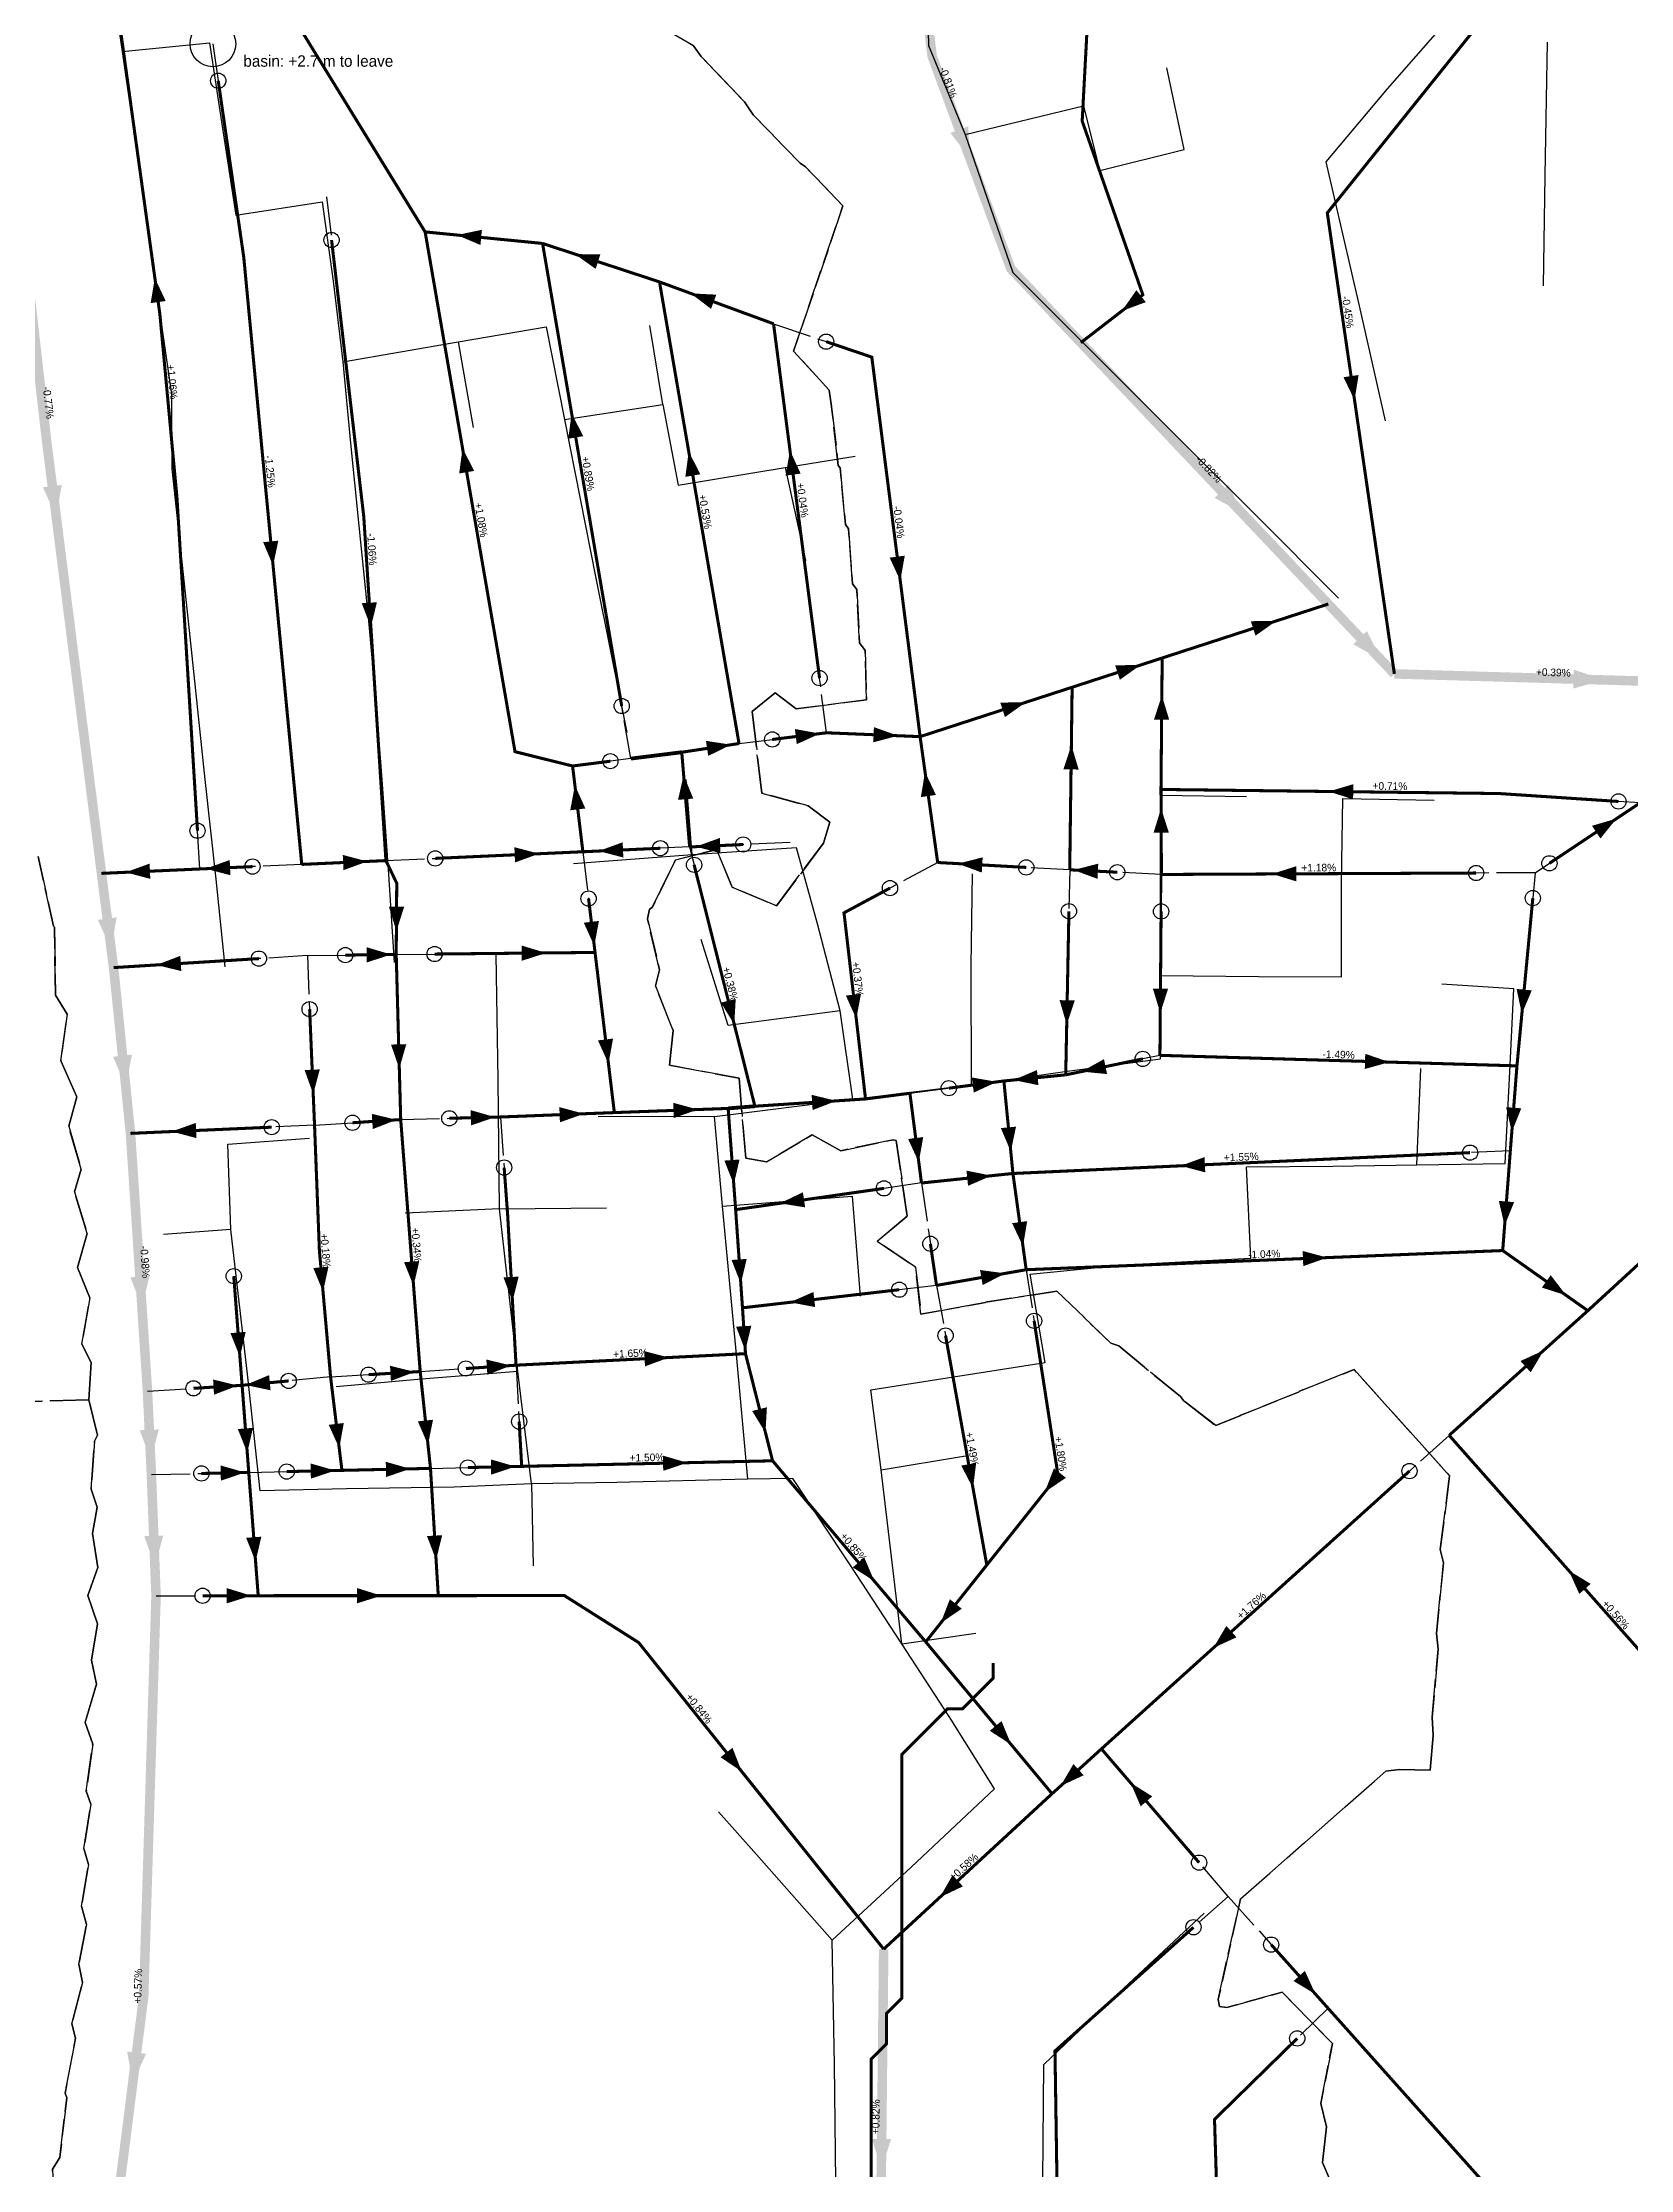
# Model space of a CAD drawing. Header units: metres. Extents: x 442821 to 452274, y 2561971 to 2571293.
# Drawn here: x 450322 to 450739, y 2569304 to 2569863 of the extents above; entities that cross this region are included whole.
import ezdxf
from ezdxf.enums import TextEntityAlignment as Align

# ---------------------------------------------------------------- set-up
doc = ezdxf.new("R2010")
doc.units = ezdxf.units.M
doc.header["$LTSCALE"] = 8
doc.linetypes.add('DASHDOT', pattern=[3.556, 2.54, -0.508, 0, -0.508])
doc.linetypes.add('DASHED', pattern=[1.524, 1.27, -0.254])
for name, color, linetype in [('A_ARROWS', 7, 'Continuous'), ('A_BASINS', 1, 'Continuous'), ('A_BRANCH', 7, 'Continuous'), ('A_BUILT_2006', 252, 'Continuous'), ('A_CATCHMENTS', 7, 'Continuous'), ('A_DROPPED', 1, 'Continuous'), ('A_GRADIENT', 8, 'Continuous'), ('A_HEAD_GAP', 8, 'Continuous'), ('A_HEADS', 8, 'Continuous'), ('A_LATERAL', 7, 'Continuous'), ('A_STREAMS', 5, 'Continuous'), ('A_SUBMAIN', 7, 'Continuous')]:
    doc.layers.add(name, color=color, linetype=linetype)

msp = doc.modelspace()

# ---------------------------------------------------------------- linework, layer by layer
at = {"layer": 'A_ARROWS', "color": 2}
for points in [[(450565.86, 2569832.32), (450560.74, 2569838.96), (450565.43, 2569840.69)], [(450605.74, 2569792.2), (450609.58, 2569797.69), (450612.03, 2569794.53)], [(450666.85, 2569768.77), (450663.95, 2569774.82), (450667.91, 2569775.4)], [(450637.4, 2569739.08), (450630.09, 2569743.17), (450633.72, 2569746.61)], [(450547.59, 2569721.35), (450544.79, 2569727.45), (450548.76, 2569727.95)], [(450646.31, 2569710.83), (450640.84, 2569706.95), (450639.6, 2569710.75)], [(450673.8, 2569700.62), (450666.48, 2569704.71), (450670.11, 2569708.15)], [(450610.69, 2569699.25), (450605.22, 2569695.37), (450603.99, 2569699.18)], [(450732.32, 2569695.32), (450724.25, 2569693.06), (450724.39, 2569698.05)], [(450580.54, 2569689.46), (450575.07, 2569685.58), (450573.84, 2569689.38)], [(450616.25, 2569691.28), (450618.19, 2569684.86), (450614.19, 2569684.9)], [(450526.51, 2569681.23), (450520.4, 2569678.47), (450519.92, 2569682.44)], [(450546.97, 2569680.68), (450540.5, 2569678.94), (450540.66, 2569682.94)], [(450592.5, 2569678.23), (450594.42, 2569671.8), (450590.42, 2569671.86)], [(450554.08, 2569671.18), (450556.95, 2569665.12), (450552.99, 2569664.57)], [(450660.1, 2569666.04), (450666.52, 2569667.96), (450666.47, 2569663.96)], [(450616.05, 2569661.64), (450618.09, 2569655.25), (450614.09, 2569655.23)], [(450735.62, 2569658.91), (450731.4, 2569653.7), (450729.18, 2569657.03)], [(450562.7, 2569647.09), (450569.21, 2569648.74), (450568.98, 2569644.74)], [(450593.07, 2569645.42), (450599.56, 2569647.09), (450599.36, 2569643.1)], [(450645.19, 2569644.39), (450651.58, 2569646.42), (450651.6, 2569642.42)], [(450504, 2569604.87), (450500.5, 2569610.59), (450504.38, 2569611.57)], [(450536.03, 2569606.33), (450533.3, 2569612.45), (450537.28, 2569612.91)], [(450591.28, 2569604.81), (450589.41, 2569611.25), (450593.4, 2569611.17)], [(450615.84, 2569607.87), (450613.9, 2569614.28), (450617.89, 2569614.25)], [(450710.77, 2569607.63), (450709.38, 2569614.19), (450713.37, 2569613.81)], [(450595.2, 2569592.49), (450601.06, 2569595.75), (450601.87, 2569591.83)], [(450675.99, 2569594.97), (450669.53, 2569593.16), (450669.65, 2569597.16)], [(450572.96, 2569589.79), (450566.88, 2569586.97), (450566.36, 2569590.94)], [(450577.3, 2569590.27), (450583.47, 2569592.89), (450583.86, 2569588.91)], [(450530.83, 2569584.8), (450524.57, 2569582.38), (450524.31, 2569586.38)], [(450708.13, 2569576.62), (450706.63, 2569583.15), (450710.62, 2569582.84)], [(450576.6, 2569571.47), (450573.99, 2569577.64), (450577.97, 2569578.03)], [(450552.44, 2569568.69), (450549.64, 2569574.78), (450553.61, 2569575.29)], [(450571.54, 2569565.15), (450565.38, 2569562.49), (450564.96, 2569566.47)], [(450621.17, 2569567.74), (450627.47, 2569570.03), (450627.65, 2569566.03)], [(450706.24, 2569551.98), (450704.73, 2569558.52), (450708.72, 2569558.21)], [(450579.8, 2569546.61), (450576.94, 2569552.68), (450580.91, 2569553.22)], [(450659.7, 2569543.64), (450653.38, 2569541.39), (450653.22, 2569545.38)], [(450575.17, 2569539.5), (450569.21, 2569536.43), (450568.52, 2569540.37)], [(450722.41, 2569533.71), (450716.03, 2569535.77), (450718.34, 2569539.03)], [(450716.5, 2569519.27), (450713.08, 2569513.51), (450710.4, 2569516.48)], [(450723.1, 2569461.44), (450728.84, 2569457.97), (450725.84, 2569455.32)], [(450656.58, 2569350.23), (450650.83, 2569353.67), (450653.81, 2569356.34)]]:
    msp.add_solid(points, dxfattribs=at)
at = {"layer": 'A_ARROWS', "color": 1}
for points in [[(450431.19, 2569812.16), (450437.75, 2569813.53), (450437.36, 2569809.54)], [(450462.15, 2569807.16), (450468.85, 2569807.06), (450467.6, 2569803.26)], [(450351.88, 2569800.89), (450354.74, 2569794.83), (450350.78, 2569794.28)], [(450492.59, 2569796.83), (450499.29, 2569796.5), (450497.91, 2569792.75)], [(450461.31, 2569765.31), (450464.36, 2569759.34), (450460.41, 2569758.66)], [(450432.66, 2569756.19), (450435.72, 2569750.22), (450431.78, 2569749.54)], [(450492.04, 2569755.31), (450495.1, 2569749.34), (450491.16, 2569748.66)], [(450518.63, 2569755.6), (450521.43, 2569749.51), (450517.47, 2569748.99)], [(450325.98, 2569738.29), (450322.49, 2569745.91), (450327.45, 2569746.54)], [(450382.92, 2569725.33), (450380.32, 2569731.51), (450384.3, 2569731.89)], [(450408.6, 2569709.22), (450406.19, 2569715.48), (450410.19, 2569715.73)], [(450503.19, 2569678.32), (450497.17, 2569675.38), (450496.56, 2569679.33)], [(450462.16, 2569667.7), (450464.91, 2569661.58), (450460.94, 2569661.1)], [(450490.71, 2569670.38), (450493.23, 2569664.17), (450489.24, 2569663.84)], [(450452.75, 2569649.7), (450446.45, 2569647.41), (450446.27, 2569651.41)], [(450468.4, 2569650.4), (450474.7, 2569652.69), (450474.88, 2569648.69)], [(450493.9, 2569651.55), (450500.21, 2569653.83), (450500.39, 2569649.84)], [(450344.2, 2569644.81), (450350.51, 2569647.1), (450350.69, 2569643.1)], [(450365.23, 2569645.76), (450371.54, 2569648.05), (450371.72, 2569644.05)], [(450407.7, 2569647.67), (450401.4, 2569645.38), (450401.22, 2569649.38)], [(450415.3, 2569629.36), (450413.34, 2569635.77), (450417.34, 2569635.75)], [(450340.41, 2569624.72), (450336.91, 2569632.34), (450341.87, 2569632.98)], [(450467.25, 2569625.46), (450464.5, 2569631.57), (450468.47, 2569632.05)], [(450352.31, 2569620.48), (450358.58, 2569622.88), (450358.83, 2569618.88)], [(450413.9, 2569623.23), (450407.53, 2569621.14), (450407.48, 2569625.14)], [(450454.6, 2569623.64), (450448.22, 2569621.58), (450448.18, 2569625.58)], [(450416.06, 2569593.23), (450413.89, 2569599.58), (450417.89, 2569599.69)], [(450470.97, 2569594.57), (450468.22, 2569600.68), (450472.19, 2569601.16)], [(450344.22, 2569588.7), (450340.92, 2569596.4), (450345.9, 2569596.91)], [(450393.46, 2569586.58), (450391.19, 2569592.89), (450395.19, 2569593.06)], [(450464.55, 2569581.41), (450458.23, 2569579.16), (450458.08, 2569583.16)], [(450494.44, 2569582.52), (450488.12, 2569580.29), (450487.97, 2569584.29)], [(450356.32, 2569576.74), (450362.63, 2569579.01), (450362.8, 2569575.02)], [(450415.36, 2569579.82), (450409.1, 2569577.4), (450408.84, 2569581.39)], [(450441.25, 2569580.52), (450434.9, 2569578.36), (450434.8, 2569582.36)], [(450503.87, 2569562.87), (450501.4, 2569569.11), (450505.39, 2569569.4)], [(450515.98, 2569557.9), (450522.03, 2569560.79), (450522.6, 2569556.83)], [(450348.5, 2569530.64), (450345.48, 2569538.46), (450350.47, 2569538.79)], [(450396.04, 2569534.7), (450393.49, 2569540.9), (450397.47, 2569541.26)], [(450419.81, 2569536.2), (450417.32, 2569542.43), (450421.31, 2569542.73)], [(450445.77, 2569532.15), (450443.42, 2569538.43), (450447.41, 2569538.65)], [(450505.72, 2569536.78), (450503.28, 2569543.02), (450507.27, 2569543.3)], [(450518.65, 2569531.9), (450524.78, 2569534.62), (450525.24, 2569530.65)], [(450374.22, 2569517.58), (450371.74, 2569523.81), (450375.73, 2569524.12)], [(450506.9, 2569519.23), (450504.48, 2569525.49), (450508.47, 2569525.75)], [(450445.43, 2569515.3), (450439.18, 2569512.88), (450438.91, 2569516.87)], [(450486.85, 2569517.4), (450480.56, 2569515.08), (450480.36, 2569519.08)], [(450373.68, 2569510.04), (450367.42, 2569507.64), (450367.17, 2569511.63)], [(450375.7, 2569510.19), (450381.88, 2569512.78), (450382.26, 2569508.8)], [(450420.12, 2569513.63), (450413.86, 2569511.25), (450413.62, 2569515.24)], [(450400.29, 2569493.61), (450397.53, 2569499.72), (450401.5, 2569500.21)], [(450423.59, 2569494.48), (450420.93, 2569500.64), (450424.91, 2569501.06)], [(450512.19, 2569497.65), (450508.69, 2569503.37), (450512.57, 2569504.34)], [(450350.8, 2569490.43), (450347.93, 2569498.3), (450352.92, 2569498.53)], [(450376.15, 2569492.39), (450373.66, 2569498.62), (450377.65, 2569498.93)], [(450375.57, 2569487.21), (450369.22, 2569485.07), (450369.13, 2569489.07)], [(450399.21, 2569487.73), (450392.85, 2569485.59), (450392.76, 2569489.59)], [(450418.95, 2569488.17), (450412.6, 2569486.03), (450412.51, 2569490.03)], [(450446.54, 2569488.78), (450440.18, 2569486.64), (450440.1, 2569490.64)], [(450491.71, 2569489.78), (450485.35, 2569487.64), (450485.26, 2569491.64)], [(450566.68, 2569483.08), (450563.58, 2569489.02), (450567.51, 2569489.73)], [(450585.52, 2569482.06), (450587.93, 2569488.31), (450591.07, 2569485.82)], [(450351.91, 2569462.58), (450349.1, 2569470.48), (450354.1, 2569470.67)], [(450378.33, 2569463.82), (450375.85, 2569470.05), (450379.84, 2569470.35)], [(450425.72, 2569464.24), (450423.33, 2569470.51), (450427.32, 2569470.75)], [(450540.76, 2569458.7), (450535.1, 2569462.29), (450538.15, 2569464.87)], [(450377.18, 2569454.86), (450370.78, 2569452.85), (450370.78, 2569456.85)], [(450411.38, 2569454.86), (450404.98, 2569452.86), (450404.98, 2569456.86)], [(450558.19, 2569447.68), (450560.6, 2569453.93), (450563.73, 2569451.44)], [(450629.77, 2569441.14), (450633.18, 2569446.91), (450635.86, 2569443.94)], [(450576.72, 2569415.73), (450571.09, 2569419.38), (450574.16, 2569421.93)], [(450505.96, 2569408.68), (450500.41, 2569412.43), (450503.53, 2569414.93)], [(450589.65, 2569404.88), (450593.05, 2569410.66), (450595.73, 2569407.7)], [(450608.05, 2569405.72), (450613.73, 2569402.17), (450610.7, 2569399.56)], [(450557.97, 2569375.66), (450561.31, 2569381.47), (450564.03, 2569378.53)], [(450346.08, 2569326.93), (450344.6, 2569335.18), (450349.57, 2569334.56)], [(450542.6, 2569304.21), (450540.19, 2569312.23), (450545.19, 2569312.18)]]:
    msp.add_solid(points, dxfattribs=at)
at = {"layer": 'A_BASINS', "color": 1}
msp.add_circle((450367.12, 2569862.35), 6, dxfattribs=at)
at = {"layer": 'A_BRANCH', "color": 2, "const_width": 0.8}
for points in [[(450600.66, 2569942.07), (450595.34, 2569842.08), (450603.55, 2569818.55)], [(450736.13, 2569663.42), (450704.76, 2569665.5), (450616.03, 2569666.57)], [(450580.65, 2569646.1), (450557.4, 2569647.39)], [(450604.55, 2569644.84), (450592.07, 2569645.47)], [(450698.76, 2569644.63), (450616.14, 2569644.25)], [(450591.86, 2569634.59), (450591.02, 2569591.63)], [(450616.06, 2569634.54), (450615.75, 2569596.75)], [(450713.65, 2569638.04), (450709.48, 2569593.99)], [(450611.25, 2569595.82), (450591.02, 2569591.63)], [(450697.17, 2569571.2), (450577.16, 2569565.73)], [(450644.96, 2569363.23), (450659.88, 2569346.54)]]:
    msp.add_lwpolyline(points, dxfattribs=at)
at = {"layer": 'A_BRANCH', "color": 1, "const_width": 0.8}
for points in [[(450363.08, 2569655.74), (450357.68, 2569743.34), (450353.2, 2569791.4), (450339.48, 2569890.45)], [(450425.5, 2569648.47), (450464.26, 2569650.21)], [(450377.53, 2569646.31), (450363.7, 2569645.69)], [(450379.2, 2569622.15), (450341.05, 2569619.79)], [(450425.34, 2569623.35), (450467.45, 2569623.77)], [(450382.56, 2569577.89), (450345.49, 2569576.26)], [(450429.2, 2569580.22), (450442.61, 2569580.56)], [(450582.72, 2569527.04), (450589, 2569486.44), (450570.3, 2569462.92)], [(450559.47, 2569523.16), (450570.3, 2569462.92)], [(450433.54, 2569514.51), (450446.71, 2569515.39)], [(450447.53, 2569500.59), (450448.19, 2569488.82)], [(450386.51, 2569487.45), (450401, 2569487.77)], [(450434.06, 2569488.51), (450448.19, 2569488.82)], [(450681.27, 2569487.59), (450676.33, 2569483.16), (450600.39, 2569414.63)], [(450364.12, 2569486.96), (450376.54, 2569487.23)], [(450364.43, 2569454.85), (450379.02, 2569454.86)], [(450624.56, 2569367.79), (450588.2, 2569335.3), (450591, 2569150.89)]]:
    msp.add_lwpolyline(points, dxfattribs=at)
at = {"layer": 'A_BRANCH', "color": 1, "linetype": 'DASHED', "const_width": 0.8}
for points in [[(450526.39, 2569695.81), (450514.31, 2569788.85)], [(450471.47, 2569673.99), (450461.55, 2569672.73)], [(450484.59, 2569651.13), (450464.26, 2569650.21)], [(450465.75, 2569637.91), (450467.45, 2569623.77)], [(450401.88, 2569623.07), (450415.25, 2569623.25)], [(450403.78, 2569579.05), (450416.43, 2569579.89)], [(450443.59, 2569567.27), (450444.51, 2569554.79), (450446.71, 2569515.39)], [(450543.3, 2569561.82), (450504.36, 2569556.23)], [(450547.32, 2569535.21), (450506.16, 2569530.45)], [(450362.04, 2569509.31), (450374.79, 2569510.11)], [(450387.02, 2569511.26), (450374.79, 2569510.11)], [(450408, 2569512.9), (450421.55, 2569513.72)], [(450651.8, 2569338.61), (450630.08, 2569317.34), (450635.19, 2569151.97)]]:
    msp.add_lwpolyline(points, dxfattribs=at)
at = {"layer": 'A_BRANCH', "color": 2, "linetype": 'DASHED', "const_width": 0.8}
for points in [[(450528.13, 2569784.16), (450540.11, 2569780.09), (450552.79, 2569680.44)], [(450513.98, 2569679.7), (450528.25, 2569681.45)], [(450493.46, 2569646.78), (450509.41, 2569583.39)], [(450544.88, 2569640.67), (450532.81, 2569634.18), (450538.46, 2569585.3)], [(450560.32, 2569588.13), (450574.78, 2569590.02)], [(450555.49, 2569547.27), (450557.1, 2569536.34)]]:
    msp.add_lwpolyline(points, dxfattribs=at)
at = {"layer": 'A_BUILT_2006', "color": 252}
for points in [[(450553.92, 2569907.62), (450554.98, 2569861.94)], [(450339.94, 2569882.91), (450343.28, 2569860.39)], [(450690.43, 2569867.72), (450675.37, 2569850.53)], [(450343.28, 2569860.39), (450366.21, 2569862.63)], [(450366.21, 2569862.63), (450369.38, 2569841.91)], [(450717.37, 2569862.77), (450716.83, 2569827.78)], [(450343.28, 2569860.39), (450347.79, 2569829.25)], [(450554.98, 2569861.94), (450564.59, 2569838.56)], [(450622.09, 2569834.58), (450617.57, 2569856.08)], [(450564.59, 2569838.56), (450595.69, 2569846.09)], [(450595.69, 2569846.09), (450599.92, 2569829.22), (450599.94, 2569829.13)], [(450675.37, 2569850.53), (450659.29, 2569831.42)], [(450369.38, 2569841.91), (450373.15, 2569817.34)], [(450564.59, 2569838.56), (450577.1, 2569802.35)], [(450599.94, 2569829.13), (450622.09, 2569834.58)], [(450347.79, 2569829.25), (450352.94, 2569793.33)], [(450659.29, 2569831.42), (450668.02, 2569793.58)], [(450716.83, 2569827.78), (450716.39, 2569798.79)], [(450373.15, 2569817.34), (450395.85, 2569820.87)], [(450395.85, 2569820.87), (450398.69, 2569800.05)], [(450577.1, 2569802.35), (450598.31, 2569781.15)], [(450398.69, 2569800.05), (450401.21, 2569778.86)], [(450352.94, 2569793.33), (450356.26, 2569770.33)], [(450668.02, 2569793.58), (450674.88, 2569763.39)], [(450401.21, 2569778.86), (450431.48, 2569784.07)], [(450431.48, 2569784.07), (450454.61, 2569788.03), (450454.64, 2569788.04)], [(450431.48, 2569784.07), (450435.49, 2569761.64)], [(450454.64, 2569788.04), (450459.46, 2569763.68)], [(450485.21, 2569767.7), (450481.85, 2569788.41)], [(450401.21, 2569778.86), (450403.22, 2569757.53)], [(450598.31, 2569781.15), (450619.53, 2569759.94)], [(450356.26, 2569770.33), (450356.36, 2569750.77)], [(450459.46, 2569763.68), (450485.21, 2569767.7)], [(450485.21, 2569767.7), (450489.25, 2569746.44)], [(450459.46, 2569763.68), (450467.63, 2569722.03)], [(450403.22, 2569757.53), (450405.46, 2569735.81)], [(450619.53, 2569759.94), (450640.75, 2569738.73)], [(450356.36, 2569750.77), (450360.86, 2569708.32)], [(450489.25, 2569746.44), (450517.4, 2569751.14)], [(450517.4, 2569751.14), (450535.78, 2569754.05)], [(450517.4, 2569751.14), (450517.4, 2569751.14), (450522.69, 2569726.71)], [(450405.46, 2569735.81), (450407.92, 2569711.83)], [(450640.75, 2569738.73), (450662.67, 2569716.81)], [(450467.63, 2569722.03), (450475.76, 2569681.57)], [(450407.92, 2569711.83), (450410.05, 2569687.58)], [(450360.86, 2569708.32), (450365.02, 2569669.22)], [(450410.05, 2569687.58), (450411.59, 2569667.98)], [(450615.98, 2569665.04), (450616, 2569687.11)], [(450365.02, 2569669.22), (450367.91, 2569643.02)], [(450411.59, 2569667.98), (450413.22, 2569644.27)], [(450492.99, 2569649.41), (450491.37, 2569669.2)], [(450615.94, 2569643.46), (450615.98, 2569665.04)], [(450615.98, 2569665.04), (450638.52, 2569664.69)], [(450663.46, 2569642.24), (450663.75, 2569664.21)], [(450663.75, 2569664.21), (450687.77, 2569663.75)], [(450520.3, 2569651.23), (450492.99, 2569649.41)], [(450525.81, 2569631.31), (450520.3, 2569651.23)], [(450413.22, 2569644.27), (450414.67, 2569621.15)], [(450492.99, 2569649.41), (450461.79, 2569647.04)], [(450566.23, 2569620.26), (450566.57, 2569644.38)], [(450367.91, 2569643.02), (450370.22, 2569620.03)], [(450615.93, 2569617.7), (450615.94, 2569643.46)], [(450663.44, 2569617.35), (450663.46, 2569642.24)], [(450531.83, 2569608.4), (450525.81, 2569631.31)], [(450442, 2569590.34), (450441.45, 2569623.21)], [(450502.41, 2569604.57), (450495.33, 2569627.14)], [(450566.25, 2569589.04), (450566.23, 2569620.26)], [(450615.91, 2569595.8), (450615.93, 2569617.7)], [(450615.93, 2569617.7), (450641.59, 2569617.46)], [(450641.59, 2569617.46), (450663.44, 2569617.35)], [(450708.7, 2569614.2), (450689.76, 2569615.48)], [(450707.6, 2569592.39), (450708.7, 2569614.2)], [(450531.83, 2569608.4), (450502.41, 2569604.57)], [(450535.15, 2569585.22), (450531.83, 2569608.4)], [(450590.8, 2569592.55), (450615.91, 2569595.8)], [(450442.36, 2569556.47), (450442, 2569590.34)], [(450535.15, 2569585.22), (450566.25, 2569589.04)], [(450566.25, 2569589.04), (450590.8, 2569592.55)], [(450683.18, 2569568.01), (450684.28, 2569593.29)], [(450706.4, 2569568.32), (450707.6, 2569592.39)], [(450498.78, 2569580.73), (450535.15, 2569585.22)], [(450498.78, 2569580.73), (450468.29, 2569580.64)], [(450500.91, 2569557.18), (450498.78, 2569580.73)], [(450371.05, 2569573.45), (450392.49, 2569575.02)], [(450371.85, 2569551.06), (450371.05, 2569573.45)], [(450638.51, 2569567.5), (450661.1, 2569567.65)], [(450639.61, 2569543.52), (450638.51, 2569567.5)], [(450661.1, 2569567.65), (450683.18, 2569568.01)], [(450683.18, 2569568.01), (450706.4, 2569568.32)], [(450442.36, 2569556.47), (450417.57, 2569555.28)], [(450442.36, 2569556.47), (450470.46, 2569556.72)], [(450447.2, 2569513.71), (450442.36, 2569556.47)], [(450500.91, 2569557.18), (450534.96, 2569559.78)], [(450504.66, 2569517.21), (450500.91, 2569557.18)], [(450534.96, 2569559.78), (450537.06, 2569533.47)], [(450371.85, 2569551.06), (450354.19, 2569549.68)], [(450376.31, 2569512.2), (450371.86, 2569551.06), (450371.85, 2569551.06)], [(450581.64, 2569539.3), (450606.41, 2569541.78)], [(450585.6, 2569516.12), (450581.64, 2569539.3)], [(450606.41, 2569541.78), (450639.61, 2569543.52)], [(450507.54, 2569485.44), (450504.66, 2569517.21)], [(450561.58, 2569512.35), (450585.6, 2569516.12)], [(450379.57, 2569482.38), (450376.31, 2569512.2)], [(450421.92, 2569511.69), (450399.51, 2569509.67)], [(450447.2, 2569513.71), (450421.92, 2569511.69)], [(450450.8, 2569484.24), (450447.2, 2569513.71)], [(450539.84, 2569508.96), (450561.58, 2569512.35)], [(450542.6, 2569487.89), (450539.84, 2569508.96)], [(450542.6, 2569487.89), (450564.71, 2569491.55)], [(450545.72, 2569461.42), (450542.6, 2569487.89)], [(450402.22, 2569482.9), (450379.57, 2569482.38)], [(450430.44, 2569483.38), (450402.22, 2569482.9)], [(450450.8, 2569484.24), (450430.44, 2569483.38)], [(450473.18, 2569484.57), (450450.8, 2569484.24)], [(450450.8, 2569484.24), (450451.2, 2569462.69)], [(450507.54, 2569485.44), (450473.18, 2569484.57)], [(450519.39, 2569485.66), (450507.54, 2569485.44)], [(450534.39, 2569462.96), (450519.39, 2569485.66)], [(450547.95, 2569442.21), (450534.39, 2569462.96)], [(450547.95, 2569442.21), (450545.72, 2569461.42)], [(450547.95, 2569442.21), (450567.4, 2569444.99)], [(450560.38, 2569423.14), (450547.95, 2569442.21)], [(450572.34, 2569404.17), (450560.38, 2569423.14)], [(450550.4, 2569383.59), (450572.34, 2569404.17)], [(450509.8, 2569386.89), (450499.86, 2569398.12)], [(450529.69, 2569364.43), (450509.8, 2569386.89)], [(450529.69, 2569364.43), (450550.4, 2569383.59)], [(450606.15, 2569351.75), (450627.39, 2569371.51)], [(450530.31, 2569331.72), (450529.69, 2569364.43)], [(450585.28, 2569331.73), (450606.15, 2569351.75)], [(450530.66, 2569301.06), (450530.31, 2569331.72)], [(450584.98, 2569301.37), (450585.28, 2569331.73)]]:
    msp.add_lwpolyline(points, dxfattribs=at)
at = {"layer": 'A_CATCHMENTS', "color": 2, "linetype": 'DASHED'}
for points in [[(450662.16, 2569297.26), (450658.45, 2569305.99), (450659.49, 2569315.4), (450658.01, 2569321.51), (450661.02, 2569337.29), (450647.82, 2569350.77), (450633.3, 2569346.74), (450631.39, 2569346.95), (450631.05, 2569348.86), (450636.94, 2569375.26), (450675.06, 2569408.77), (450678.64, 2569409.2), (450686.71, 2569409.06), (450687.49, 2569418.15), (450687.2, 2569422.94), (450688.81, 2569440.78), (450688.35, 2569444.9), (450690.19, 2569463.46), (450689.35, 2569467), (450691.81, 2569486.34), (450666.7, 2569514.26), (450652.41, 2569508.53), (450652.11, 2569508.33), (450637, 2569502.24), (450636.76, 2569502.08), (450630.4, 2569499.51), (450621.95, 2569506.11), (450621.14, 2569507.15), (450604.94, 2569520.45), (450602.88, 2569521.16), (450588.7, 2569534.84), (450570, 2569531.94), (450569.97, 2569531.85), (450553.02, 2569528.8), (450551.59, 2569541.12), (450541.52, 2569547.94), (450549.37, 2569554.52), (450546.53, 2569574.35), (450545.76, 2569574.57), (450531.95, 2569571.71), (450524.49, 2569575.87), (450512.5, 2569568.77), (450507.01, 2569569.79), (450505.26, 2569590.78), (450487.02, 2569594.14), (450487.93, 2569603.26), (450483.31, 2569615.02), (450484.39, 2569619.23), (450481.19, 2569632.6), (450481.75, 2569635.13), (450482.48, 2569635.59), (450488.58, 2569648.05), (450499.35, 2569650.76), (450503.44, 2569640.87), (450515.09, 2569635.98), (450527.43, 2569652.51), (450529.05, 2569657.99), (450523.36, 2569662.25), (450511.28, 2569665.59), (450508.66, 2569687.02), (450514.76, 2569691.93), (450520.24, 2569687.71), (450538.73, 2569690.11), (450538.38, 2569703.04), (450536.88, 2569705.05), (450536.2, 2569719.05), (450535.01, 2569720.58), (450534, 2569735.05), (450533.16, 2569736.11), (450531.79, 2569751.06), (450531.32, 2569751.64), (450529.57, 2569767.07), (450529.49, 2569767.17), (450528.91, 2569771.45), (450519.57, 2569781.65), (450532.54, 2569819.84), (450522.69, 2569830.03), (450521.31, 2569831.01), (450509, 2569843.74), (450506.65, 2569847.11), (450495.33, 2569859.04), (450493.33, 2569861.82), (450481.48, 2569868.63)], [(450321.26, 2569648.95), (450325.31, 2569630.66), (450325.57, 2569630.38), (450325.79, 2569612.56), (450328.86, 2569607.54), (450327.18, 2569595.32), (450331.44, 2569585.82), (450329.26, 2569578.17), (450332.5, 2569566.9), (450330.79, 2569560.94), (450334.13, 2569550.01), (450331.55, 2569541.03), (450334.82, 2569533.05), (450332.72, 2569520.9), (450335.18, 2569516.08), (450334.56, 2569506.27), (450312.09, 2569505.71)]]:
    msp.add_lwpolyline(points, dxfattribs=at)
at = {"layer": 'A_CATCHMENTS', "color": 1, "linetype": 'DASHED'}
for points in [[(450481.48, 2569868.63), (450493.33, 2569861.82), (450495.33, 2569859.04), (450506.65, 2569847.11), (450509, 2569843.74), (450521.31, 2569831.01), (450522.69, 2569830.03), (450532.54, 2569819.84), (450519.57, 2569781.65), (450528.91, 2569771.45), (450529.49, 2569767.17), (450529.57, 2569767.07), (450531.32, 2569751.64), (450531.79, 2569751.06), (450533.16, 2569736.11), (450534, 2569735.05), (450535.01, 2569720.58), (450536.2, 2569719.05), (450536.88, 2569705.05), (450538.38, 2569703.04), (450538.73, 2569690.11), (450520.24, 2569687.71), (450514.76, 2569691.93), (450508.66, 2569687.02), (450511.28, 2569665.59), (450523.36, 2569662.25), (450529.05, 2569657.99), (450527.43, 2569652.51), (450515.09, 2569635.98), (450503.44, 2569640.87), (450499.35, 2569650.76), (450488.58, 2569648.05), (450482.48, 2569635.59), (450481.75, 2569635.13), (450481.19, 2569632.6), (450484.39, 2569619.23), (450483.31, 2569615.02), (450487.93, 2569603.26), (450487.02, 2569594.14), (450505.26, 2569590.78), (450507.01, 2569569.79), (450512.5, 2569568.77), (450524.49, 2569575.87), (450531.95, 2569571.71), (450545.76, 2569574.57), (450546.53, 2569574.35), (450549.37, 2569554.52), (450541.52, 2569547.94), (450551.59, 2569541.12), (450553.02, 2569528.8), (450569.97, 2569531.85), (450570, 2569531.94), (450588.7, 2569534.84), (450602.88, 2569521.16), (450604.94, 2569520.45), (450621.14, 2569507.15), (450621.95, 2569506.11), (450630.4, 2569499.51), (450636.76, 2569502.08), (450637, 2569502.24), (450652.11, 2569508.33), (450652.41, 2569508.53), (450666.7, 2569514.26), (450691.81, 2569486.34), (450689.35, 2569467), (450690.19, 2569463.46), (450688.35, 2569444.9), (450688.81, 2569440.78), (450687.2, 2569422.94), (450687.49, 2569418.15), (450686.71, 2569409.06), (450678.64, 2569409.2), (450675.06, 2569408.77), (450636.94, 2569375.26), (450631.05, 2569348.86), (450631.39, 2569346.95), (450633.3, 2569346.74), (450647.82, 2569350.77), (450661.02, 2569337.29), (450658.01, 2569321.51), (450659.49, 2569315.4), (450658.45, 2569305.99), (450662.16, 2569297.26)], [(450325.53, 2569291.6), (450325.02, 2569304.28), (450326.94, 2569307.33), (450328.75, 2569323.02), (450328.33, 2569324.27), (450331.07, 2569338.64), (450330.05, 2569342.44), (450332.93, 2569353.29), (450331.95, 2569358.11), (450333.95, 2569368.54), (450332.59, 2569373.3), (450334.5, 2569384.31), (450333.23, 2569388.44), (450335.04, 2569400.09), (450333.89, 2569403.57), (450335.56, 2569415.87), (450333.55, 2569421.6), (450336.53, 2569431.64), (450335.27, 2569437.92), (450336.79, 2569447.43), (450334.3, 2569454.88), (450336.88, 2569462.22), (450335.53, 2569471.17), (450336.73, 2569478.15), (450335.14, 2569482.82), (450336.06, 2569495.41), (450336.79, 2569496.97), (450334.56, 2569506.27), (450335.18, 2569516.08), (450332.72, 2569520.9), (450334.82, 2569533.05), (450331.55, 2569541.03), (450334.13, 2569550.01), (450330.79, 2569560.94), (450332.5, 2569566.9), (450329.26, 2569578.17), (450331.44, 2569585.82), (450327.18, 2569595.32), (450328.86, 2569607.54), (450325.79, 2569612.56), (450325.57, 2569630.38), (450325.31, 2569630.66), (450321.26, 2569648.95)]]:
    msp.add_lwpolyline(points, dxfattribs=at)
at = {"layer": 'A_CATCHMENTS', "color": 3, "linetype": 'DASHED'}
msp.add_lwpolyline([(450312.09, 2569505.71), (450334.56, 2569506.27), (450336.79, 2569496.97), (450336.06, 2569495.41), (450335.14, 2569482.82), (450336.73, 2569478.15), (450335.53, 2569471.17), (450336.88, 2569462.22), (450334.3, 2569454.88), (450336.79, 2569447.43), (450335.27, 2569437.92), (450336.53, 2569431.64), (450333.55, 2569421.6), (450335.56, 2569415.87), (450333.89, 2569403.57), (450335.04, 2569400.09), (450333.23, 2569388.44), (450334.5, 2569384.31), (450332.59, 2569373.3), (450333.95, 2569368.54), (450331.95, 2569358.11), (450332.93, 2569353.29), (450330.05, 2569342.44), (450331.07, 2569338.64), (450328.33, 2569324.27), (450328.75, 2569323.02), (450326.94, 2569307.33), (450325.02, 2569304.28), (450325.53, 2569291.6)], dxfattribs=at)
at = {"layer": 'A_DROPPED', "color": 1, "const_width": 1}
for points in [[(450476.82, 2569674.67), (450490.21, 2569676.34)], [(450509.41, 2569583.39), (450502.39, 2569582.81)]]:
    msp.add_lwpolyline(points, dxfattribs=at)
at = {"layer": 'A_HEAD_GAP', "color": 8, "linetype": 'DASHED'}
for points in [[(450367.12, 2569862.35), (450368.52, 2569852.68)], [(450396.96, 2569822.17), (450398.28, 2569810.85)], [(450514.31, 2569788.85), (450528.13, 2569784.16)], [(450528.25, 2569681.45), (450526.39, 2569695.81)], [(450476.82, 2569674.67), (450474.45, 2569688.48)], [(450505.25, 2569678.63), (450513.98, 2569679.7)], [(450476.82, 2569674.67), (450471.47, 2569673.99)], [(450741.81, 2569663.04), (450736.13, 2569663.42)], [(450363.7, 2569645.69), (450363.08, 2569655.74)], [(450464.26, 2569650.21), (450465.75, 2569637.91)], [(450492.28, 2569651.47), (450484.59, 2569651.13)], [(450492.28, 2569651.47), (450493.46, 2569646.78)], [(450518.7, 2569652.66), (450506.33, 2569652.11)], [(450390.45, 2569646.89), (450377.53, 2569646.31)], [(450412.55, 2569647.89), (450425.5, 2569648.47)], [(450557.4, 2569647.39), (450544.88, 2569640.67)], [(450592.07, 2569645.47), (450580.65, 2569646.1)], [(450592.07, 2569645.47), (450591.86, 2569634.59)], [(450616.14, 2569644.25), (450604.55, 2569644.84)], [(450616.14, 2569644.25), (450616.06, 2569634.54)], [(450714.28, 2569644.7), (450698.76, 2569644.63)], [(450714.28, 2569644.7), (450713.65, 2569638.04)], [(450714.28, 2569644.7), (450718, 2569647.18)], [(450391.92, 2569622.94), (450379.2, 2569622.15)], [(450391.92, 2569622.94), (450401.88, 2569623.07)], [(450391.92, 2569622.94), (450392.52, 2569608.87)], [(450415.25, 2569623.25), (450425.34, 2569623.35)], [(450615.75, 2569596.75), (450611.25, 2569595.82)], [(450550.11, 2569586.8), (450560.32, 2569588.13)], [(450393.81, 2569578.39), (450382.56, 2569577.89)], [(450393.81, 2569578.39), (450403.78, 2569579.05)], [(450416.43, 2569579.89), (450429.2, 2569580.22)], [(450442.61, 2569580.56), (450443.59, 2569567.27)], [(450707.74, 2569571.68), (450697.17, 2569571.2)], [(450553.15, 2569563.23), (450543.3, 2569561.82)], [(450553.15, 2569563.23), (450555.49, 2569547.27)], [(450580.64, 2569540.46), (450582.72, 2569527.04)], [(450557.1, 2569536.34), (450547.32, 2569535.21)], [(450557.1, 2569536.34), (450559.47, 2569523.16)], [(450398.02, 2569512.29), (450387.02, 2569511.26)], [(450398.02, 2569512.29), (450408, 2569512.9)], [(450421.55, 2569513.72), (450433.54, 2569514.51)], [(450446.71, 2569515.39), (450447.53, 2569500.59)], [(450349.95, 2569508.55), (450362.04, 2569509.31)], [(450691.68, 2569496.96), (450681.27, 2569487.59)], [(450424.25, 2569488.29), (450434.06, 2569488.51)], [(450350.98, 2569486.67), (450364.12, 2569486.96)], [(450376.54, 2569487.23), (450386.51, 2569487.45)], [(450352.2, 2569454.85), (450364.43, 2569454.85)], [(450633.64, 2569375.91), (450626.04, 2569384.76)], [(450633.64, 2569375.91), (450624.56, 2569367.79)], [(450633.64, 2569375.91), (450644.96, 2569363.23)], [(450659.88, 2569346.54), (450651.8, 2569338.61)]]:
    msp.add_lwpolyline(points, dxfattribs=at)
at = {"layer": 'A_HEADS', "color": 1}
for centre in [(450368.52, 2569852.68), (450398.28, 2569810.85), (450526.39, 2569695.81), (450474.45, 2569688.48), (450471.47, 2569673.99), (450363.08, 2569655.74), (450425.5, 2569648.47), (450484.59, 2569651.13), (450506.33, 2569652.11), (450377.53, 2569646.31), (450465.75, 2569637.91), (450379.2, 2569622.15), (450401.88, 2569623.07), (450425.34, 2569623.35), (450392.52, 2569608.87), (450382.56, 2569577.89), (450403.78, 2569579.05), (450429.2, 2569580.22), (450443.59, 2569567.27), (450543.3, 2569561.82), (450372.6, 2569538.77), (450547.32, 2569535.21), (450582.72, 2569527.04), (450559.47, 2569523.16), (450433.54, 2569514.51), (450362.04, 2569509.31), (450387.02, 2569511.26), (450408, 2569512.9), (450447.53, 2569500.59), (450364.12, 2569486.96), (450386.51, 2569487.45), (450434.06, 2569488.51), (450681.27, 2569487.59), (450364.43, 2569454.85), (450626.04, 2569384.76), (450624.56, 2569367.79), (450651.8, 2569338.61)]:
    msp.add_circle(centre, 2, dxfattribs=at)
at = {"layer": 'A_HEADS', "color": 2}
for centre in [(450528.13, 2569784.16), (450513.98, 2569679.7), (450736.13, 2569663.42), (450493.46, 2569646.78), (450580.65, 2569646.1), (450604.55, 2569644.84), (450698.76, 2569644.63), (450718, 2569647.18), (450544.88, 2569640.67), (450713.65, 2569638.04), (450591.86, 2569634.59), (450616.06, 2569634.54), (450611.25, 2569595.82), (450560.32, 2569588.13), (450697.17, 2569571.2), (450555.49, 2569547.27), (450644.96, 2569363.23)]:
    msp.add_circle(centre, 2, dxfattribs=at)
at = {"layer": 'A_LATERAL', "color": 1, "const_width": 0.8}
for points in [[(450422.84, 2569812.98), (450374.81, 2569891.16), (450339.48, 2569890.45)], [(450453.67, 2569809.95), (450422.84, 2569812.98)], [(450461.55, 2569672.73), (450446.44, 2569676.49), (450422.84, 2569812.98)], [(450484.37, 2569799.85), (450453.67, 2569809.95)], [(450474.45, 2569688.48), (450453.67, 2569809.95)], [(450514.31, 2569788.85), (450484.37, 2569799.85)], [(450505.25, 2569678.63), (450484.37, 2569799.85)], [(450363.7, 2569645.69), (450337.87, 2569644.53)], [(450472.52, 2569581.72), (450502.39, 2569582.81)], [(450502.39, 2569582.81), (450504.36, 2569556.23)], [(450442.61, 2569580.56), (450472.52, 2569581.72)], [(450504.36, 2569556.23), (450506.16, 2569530.45)], [(450446.71, 2569515.39), (450506.95, 2569518.41)], [(450506.95, 2569518.41), (450514.06, 2569490.28)], [(450374.79, 2569510.11), (450376.54, 2569487.23)], [(450398.02, 2569512.29), (450401, 2569487.77)], [(450421.55, 2569513.72), (450424.25, 2569488.29)], [(450424.25, 2569488.29), (450426.29, 2569454.87)], [(450448.19, 2569488.82), (450514.06, 2569490.28)], [(450514.06, 2569490.28), (450554.26, 2569442.73)], [(450376.54, 2569487.23), (450379.02, 2569454.86)], [(450379.02, 2569454.86), (450426.29, 2569454.87)], [(450426.29, 2569454.87), (450459.41, 2569454.88), (450478.89, 2569442.56), (450543.23, 2569362.05)], [(450600.39, 2569414.63), (450587.43, 2569402.86)], [(450626.04, 2569384.76), (450600.39, 2569414.63)], [(450587.43, 2569402.86), (450543.23, 2569362.05)]]:
    msp.add_lwpolyline(points, dxfattribs=at)
at = {"layer": 'A_LATERAL', "color": 2, "linetype": 'DASHDOT', "const_width": 0.8}
for points in [[(450703, 2569871.95), (450659.69, 2569817.97), (450677.3, 2569696.92)], [(450603.55, 2569818.55), (450611.26, 2569796.46), (450594.99, 2569783.89)], [(450616.34, 2569701.09), (450659.94, 2569715.26)], [(450592.7, 2569693.41), (450616.34, 2569701.09)], [(450552.79, 2569680.44), (450592.7, 2569693.41)], [(450557.4, 2569647.39), (450552.79, 2569680.44)], [(450615.75, 2569596.75), (450709.48, 2569593.99)], [(450577.16, 2569565.73), (450580.64, 2569540.46)], [(450580.64, 2569540.46), (450705.74, 2569545.49)], [(450705.74, 2569545.49), (450728.09, 2569529.7)], [(450557.1, 2569536.34), (450580.64, 2569540.46)], [(450691.68, 2569496.96), (450728.09, 2569529.7)], [(450659.88, 2569346.54), (450716.74, 2569282.9), (450721.19, 2569154.06)]]:
    msp.add_lwpolyline(points, dxfattribs=at)
at = {"layer": 'A_LATERAL', "color": 1, "linetype": 'DASHDOT', "const_width": 0.8}
for points in [[(450368.52, 2569852.68), (450375.23, 2569806.29), (450380.9, 2569746.44), (450390.45, 2569646.89)], [(450398.28, 2569810.85), (450406.73, 2569738.26), (450412.55, 2569647.89)], [(450464.26, 2569650.21), (450461.55, 2569672.73)], [(450492.28, 2569651.47), (450490.21, 2569676.34)], [(450506.33, 2569652.11), (450492.28, 2569651.47)], [(450372.6, 2569538.77), (450374.79, 2569510.11)]]:
    msp.add_lwpolyline(points, dxfattribs=at)
at = {"layer": 'A_LATERAL', "color": 2, "linetype": 'DASHED', "const_width": 0.8}
for points in [[(450616.03, 2569666.57), (450616.34, 2569701.09)], [(450592.07, 2569645.47), (450592.7, 2569693.41)], [(450528.25, 2569681.45), (450552.79, 2569680.44)], [(450616.14, 2569644.25), (450616.03, 2569666.57)], [(450591.02, 2569591.63), (450574.78, 2569590.02)], [(450574.78, 2569590.02), (450577.16, 2569565.73)], [(450509.41, 2569583.39), (450538.46, 2569585.3)], [(450538.46, 2569585.3), (450550.11, 2569586.8)], [(450550.11, 2569586.8), (450553.15, 2569563.23)], [(450553.15, 2569563.23), (450577.16, 2569565.73)], [(450728.09, 2569529.7), (450761.43, 2569560.32)]]:
    msp.add_lwpolyline(points, dxfattribs=at)
at = {"layer": 'A_LATERAL', "color": 1, "linetype": 'DASHED', "const_width": 0.8}
for points in [[(450490.21, 2569676.34), (450505.25, 2569678.63)], [(450390.45, 2569646.89), (450412.55, 2569647.89)], [(450412.55, 2569647.89), (450415.39, 2569641.93), (450415.25, 2569623.25)], [(450415.25, 2569623.25), (450416.43, 2569579.89)], [(450467.45, 2569623.77), (450472.52, 2569581.72)], [(450392.52, 2569608.87), (450393.81, 2569578.39)], [(450393.81, 2569578.39), (450395.08, 2569545.56), (450398.02, 2569512.29)], [(450416.43, 2569579.89), (450421.55, 2569513.72)], [(450506.16, 2569530.45), (450506.95, 2569518.41)], [(450401, 2569487.77), (450424.25, 2569488.29)], [(450570.3, 2569462.92), (450554.26, 2569442.73)], [(450554.26, 2569442.73), (450587.43, 2569402.86)]]:
    msp.add_lwpolyline(points, dxfattribs=at)
at = {"layer": 'A_LATERAL', "color": 2, "const_width": 0.8}
for points in [[(450718, 2569647.18), (450741.81, 2569663.04)], [(450709.48, 2569593.99), (450707.74, 2569571.68)], [(450707.74, 2569571.68), (450705.74, 2569545.49)], [(450776.86, 2569400.68), (450691.68, 2569496.96)]]:
    msp.add_lwpolyline(points, dxfattribs=at)
at = {"layer": 'A_STREAMS', "color": 5, "const_width": 0.8}
msp.add_lwpolyline([(450571.97, 2569437.17), (450571.97, 2569433.17), (450567.97, 2569429.17), (450563.97, 2569425.17), (450559.97, 2569425.17), (450555.97, 2569421.17), (450551.97, 2569417.17), (450547.96, 2569413.16), (450547.96, 2569409.16), (450547.96, 2569405.16), (450547.96, 2569401.16), (450547.96, 2569397.16), (450547.96, 2569393.16), (450547.96, 2569389.16), (450547.96, 2569385.16), (450547.96, 2569381.15), (450547.96, 2569377.15), (450547.96, 2569373.15), (450547.96, 2569369.15), (450547.96, 2569365.15), (450547.96, 2569361.15), (450547.96, 2569357.15), (450547.96, 2569353.14), (450547.96, 2569349.14), (450543.96, 2569345.14), (450543.96, 2569341.14), (450543.96, 2569337.14), (450539.96, 2569333.14), (450539.96, 2569329.14), (450539.96, 2569325.13), (450539.96, 2569321.13), (450539.96, 2569317.13), (450539.96, 2569313.13), (450539.96, 2569309.13), (450539.96, 2569305.13), (450539.96, 2569301.13)], dxfattribs=at)
at = {"layer": 'A_SUBMAIN', "color": 2, "linetype": 'DASHDOT', "const_width": 2.5}
for points in [[(450530.25, 2569911.5), (450549.91, 2569909.43), (450555.95, 2569859.1), (450576.6, 2569803.32), (450594.99, 2569783.89)], [(450594.99, 2569783.89), (450659.94, 2569715.26)], [(450659.94, 2569715.26), (450677.3, 2569696.92)]]:
    msp.add_lwpolyline(points, dxfattribs=at)
at = {"layer": 'A_SUBMAIN', "color": 1, "linetype": 'DASHDOT', "const_width": 2.5}
for points in [[(450304.53, 2569891), (450316.05, 2569823.21), (450323.45, 2569758.24), (450337.87, 2569644.53)], [(450337.87, 2569644.53), (450341.05, 2569619.79)], [(450341.05, 2569619.79), (450345.49, 2569576.26)], [(450345.49, 2569576.26), (450349.95, 2569508.55)]]:
    msp.add_lwpolyline(points, dxfattribs=at)
at = {"layer": 'A_SUBMAIN', "color": 2, "linetype": 'DASHED', "const_width": 2.5}
msp.add_lwpolyline([(450677.3, 2569696.92), (450760.66, 2569694.5)], dxfattribs=at)
at = {"layer": 'A_SUBMAIN', "color": 1, "linetype": 'DASHED', "const_width": 2.5}
for points in [[(450349.95, 2569508.55), (450350.98, 2569486.67)], [(450350.98, 2569486.67), (450352.2, 2569454.85)]]:
    msp.add_lwpolyline(points, dxfattribs=at)
at = {"layer": 'A_SUBMAIN', "color": 1, "const_width": 2.5}
for points in [[(450352.2, 2569454.85), (450348.96, 2569349.7), (450336.43, 2569250.44)], [(450543.23, 2569362.05), (450542.28, 2569273.98)]]:
    msp.add_lwpolyline(points, dxfattribs=at)

# ---------------------------------------------------------------- texts
at = {"layer": 'A_BASINS', "color": 1}
msp.add_text('basin: +2.7 m to leave', height=3, dxfattribs=at).set_placement((450375.12, 2569856.35))
at = {"layer": 'A_GRADIENT', "color": 2}
for s, rotation, p in [('-0.81%', -69.6854, (450558.69, 2569851.71)), ('-0.45%', -81.7233, (450663.52, 2569791.69)), ('-0.82%', -46.5778, (450627.47, 2569749.57)), ('-0.04%', -82.7441, (450545.65, 2569736.54)), ('+0.39%', -1.6574, (450718.98, 2569695.71)), ('+0.71%', 359.3143, (450676.11, 2569665.85)), ('+1.18%', 0.2615, (450657.45, 2569644.44)), ('+0.38%', -75.8745, (450501.43, 2569615.09)), ('+0.37%', -83.4069, (450534.84, 2569616.55)), ('-1.49%', -1.686, (450662.62, 2569595.37)), ('+1.55%', 2.6087, (450637.17, 2569568.47)), ('-1.04%', 2.3027, (450643.19, 2569542.98)), ('+0.56%', 311.5, (450734.27, 2569448.82))]:
    msp.add_text(s, height=2, rotation=rotation, dxfattribs=at).set_placement(p, align=Align.BOTTOM_CENTER)
at = {"layer": 'A_GRADIENT', "color": 1}
for s, rotation, p in [('+1.06%', 275.3246, (450354.87, 2569773.46)), ('-0.77%', -83.4966, (450322.35, 2569767.94)), ('-1.25%', -84.5863, (450380.57, 2569749.92)), ('+0.89%', 279.7119, (450464.06, 2569749.22)), ('+0.04%', 277.3937, (450520.35, 2569742.33)), ('+1.08%', 279.8114, (450435.97, 2569737.07)), ('+0.53%', 279.7753, (450494.81, 2569739.24)), ('-1.06%', -86.3205, (450407.29, 2569729.54)), ('+0.18%', -84.9592, (450395.11, 2569545.29)), ('+0.34%', -85.57, (450418.99, 2569546.8)), ('-0.98%', -86.2328, (450347.72, 2569542.4)), ('+1.65%', 2.8691, (450476.83, 2569516.9)), ('+1.49%', -79.8066, (450564.89, 2569493.04)), ('+1.80%', -81.211, (450588.15, 2569491.89)), ('+1.50%', 1.268, (450481.12, 2569489.55)), ('+0.85%', -49.7833, (450534.16, 2569466.5)), ('+1.76%', 42.0599, (450640.83, 2569451.12)), ('+0.84%', -51.3732, (450493.53, 2569424.24)), ('+0.58%', 42.7174, (450565.33, 2569382.45)), ('+0.57%', 88.2317, (450349.04, 2569352.27)), ('+0.82%', 89.3826, (450542.75, 2569318.01))]:
    msp.add_text(s, height=2, rotation=rotation, dxfattribs=at).set_placement(p, align=Align.BOTTOM_CENTER)

doc.saveas('drawing.dxf')
